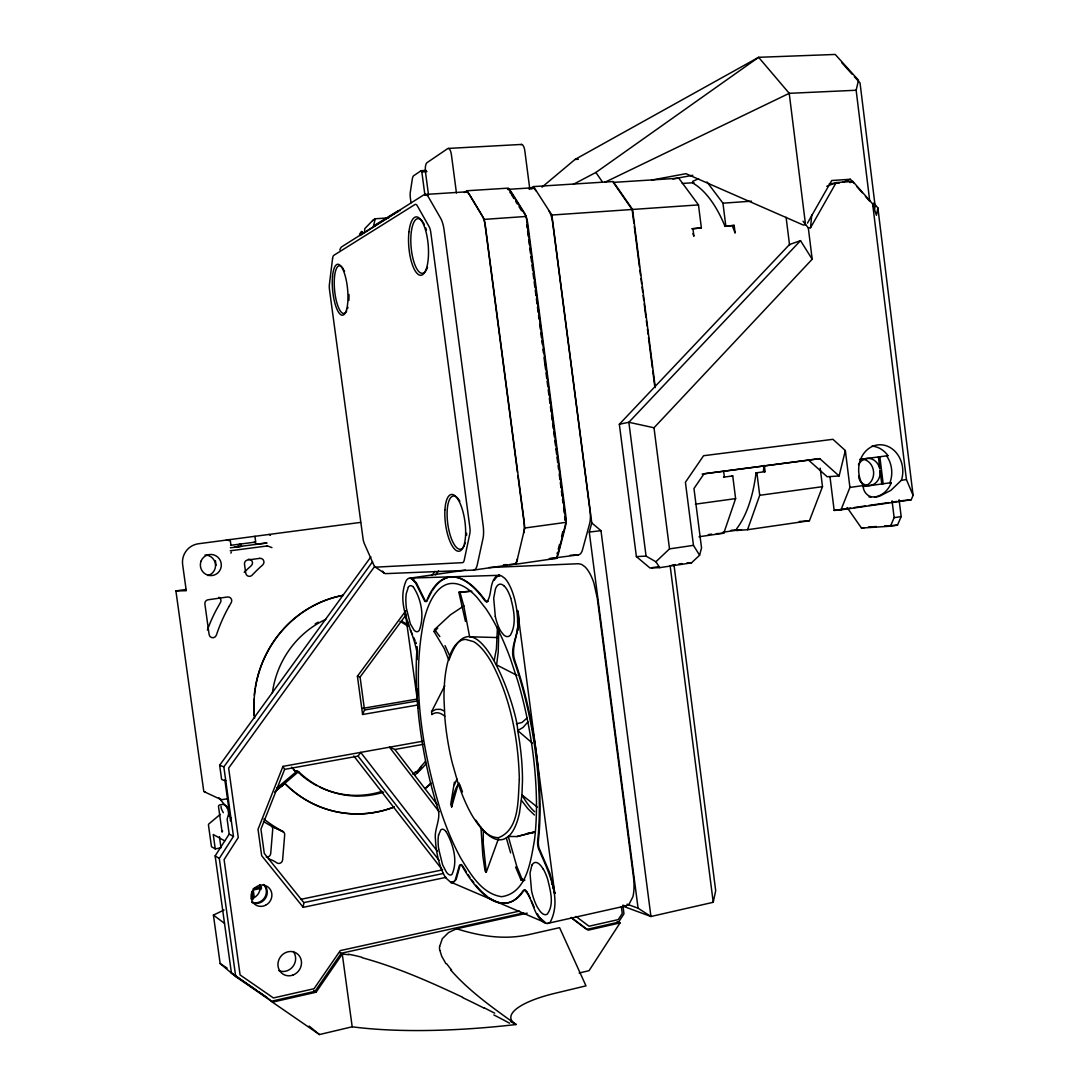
<?xml version="1.0" encoding="UTF-8"?>
<svg xmlns="http://www.w3.org/2000/svg" width="1089" height="1089" viewBox="0 0 1089 1089"><rect width="100%" height="100%" fill="white"/><g stroke="black" fill="none" stroke-linecap="round" stroke-linejoin="round"><path stroke-width="1.5" d="M483.339 830.186L483.244 843.322L486.266 872.275L485.054 870.955L482.849 855.954L480.957 827.354L483.339 830.186A102.802 34.657 79.9 0 0 506.317 837.904L508.277 836.461L516.962 836.543L534.563 832.173M416.801 651.576C412.717 628.476 395.838 605.389 406.034 580.982A31.037 9.76 81.4 0 1 412.772 579.484L416.488 583.132L425.323 600.992A8.004 2.573 81.6 0 0 427.011 601.06L427.419 600.311M535.529 752.662A165.501 55.158 79.9 0 0 513.804 659.866C509.325 646.934 519.33 634.397 517.629 621.206A35.529 12.769 81.2 0 0 513.736 596.01A35.474 12.755 81.2 0 0 504.82 578.341L501.512 575.904L498.354 575.496L495.536 577.088C489.424 583.895 492.037 594.921 486.946 601.863L485.531 600.57M537.68 840.967L537.585 842.6A9.107 3.213 78.4 0 0 538.361 848.304C547.835 870.547 562.7 898.588 550.136 922.315A35.529 12.347 78 0 1 540.743 919.701L540.185 918.013L545.657 922.805L451.009 882.213L453.283 882.308L450.996 882.566L453.283 882.308L455.188 880.28L459.476 865.319L461.015 864.829L462.281 866.368A165.419 55.131 79.9 0 0 494.515 901.311A165.419 55.131 79.9 0 0 523.169 890.611L525.048 889.808L527.267 891.905M538.388 840.817L538.306 842.464A9.093 3.213 78.4 0 0 539.069 848.154L549.891 873.201L554.805 893.579L553.77 891.605M553.634 886.637L552.082 883.056L554.805 893.579L517.561 610.507C522.924 627.318 509.979 643.422 514.539 659.771M803.029 221.244L808.31 227.9L810.556 227.724L811.727 214.982M439.657 946.504L442.284 938.745L448.464 932.62A149.561 35.692 -7.4 0 1 456.645 928.781L527.253 913.154M519.494 812.734L521.958 794.929L522.489 780.187A103.278 34.821 79.9 0 0 517.697 730.556C517.316 707.904 475.226 586.127 448.899 660.302L444.271 648.595L434.116 631.606L434.579 629.51L450.41 614.836L463.968 605.852M446.068 877.353L303.232 907.328L303.817 902.618L264.287 853.422L260.938 829.178L284.61 769.379L282.963 766.37L422.627 741.241M229.602 539.79L229.003 540.811M534.508 840.041C530.67 860.541 527.13 893.062 501.58 896.696C481.91 893.742 470.816 874.467 461.273 859.017A158.572 52.83 79.9 0 1 440.242 809.44C421.865 748.783 411.22 683.361 423.839 620.485A158.681 52.871 79.9 0 1 452.262 583.418A158.558 52.83 79.9 0 1 477.186 597.589L485.939 608.778A159.171 53.034 79.9 0 1 510.7 659.526L517.765 680.993A158.586 52.844 79.9 0 1 534.495 839.891M454.412 782.161L450.737 804.186L451.649 806.908A77.932 25.115 78.7 0 1 459.272 783.086M494.188 660.465L496.407 648.949L497.469 627.182M873.773 203.044L877.884 207.917L876.427 215.282L872.643 203.902L852.85 181.455L836.202 182.571L826.796 186.301M874.59 209.006L875.148 206.216L860.038 82.968L854.348 76.652M221.094 806.268L221.162 807.943A7.569 1.511 80.4 0 1 221.707 809.59L223.327 812.693M622.704 906.075L650.936 916.502L713.227 902.291L715.691 890.679L673.968 564.66M509.448 564.497L516.159 564.184L524.775 528.015L517.915 475.73M865.456 196.388L869.771 201.274L856.145 90.251L858.527 80.246L835.222 54.45L758.611 57.309L575.033 159.443L541.982 187.158M702.146 474.055L808.569 460.13L827.177 476.751L839.102 475.961L845.35 450.547L832.922 439.316L703.576 455.719L685.417 482.264L693.462 545.358L699.587 555.254L691.447 562.877L659.771 567.641L649.97 567.982L636.384 556.588L619.342 424.261L789.498 244.535L800.51 240.655L812.19 259.223L653.999 427.773L669.504 548.883L655.891 561.761L646.063 556.111L636.384 556.588M558.262 549.251L559.515 544.446M561.584 536.414L562.822 531.595M516.159 564.184L556.724 558.289L566.035 522.339L526.191 216.452L508.4 188.125L467.072 190.752L464.173 192.494M699.587 555.254L701.534 547.93L693.965 488.525L704.039 473.769L819.758 458.619L839.102 475.961M591.763 522.924L600.978 530.656L650.936 916.502L638.072 908.199L589.272 532.085L591.763 522.924L551.851 215.037L533.528 186.587L529.05 189.05M231.413 817.812L230.541 820.929L224.974 780.799L221.612 779.397L219.651 765.24L370.886 556.86M229.03 812.517L227.138 819.214L229.194 834.092L215.146 855.913L231.44 973.103L266.887 997.538L258.692 991.752M438.608 834.991L440.773 829.941A23.345 7.16 79 0 1 446.204 831.724M451.649 806.908L457.639 785.999M486.266 872.275L498.571 838.407M699.043 536.754L723.79 533.161L735.606 498.626L732.734 475.934L731.903 476.043M747.544 529.717L759.714 495.304L756.882 472.749L756.025 472.857A118.932 55.811 83.7 0 1 736.572 528.832L736.777 530.479L747.544 529.717L809.426 520.746L822.494 486.674L820.194 468.147M531.922 865.088L530.003 873.147L531.555 890.856A26.612 9.243 78 0 0 537.503 907.409L540.021 911.194A26.749 9.297 78 0 0 547.195 914.175C554.573 904.483 550.299 890.598 547.821 879.762A26.749 9.297 78 0 0 543.329 869.117M282.963 766.37L258.025 829.314L261.659 855.655L303.232 907.328M830.009 477.009L834.16 510.428L840.994 509.856L849.924 487.423L845.35 450.547M454.508 784.733L456.917 778.962M847.106 507.501L861.481 528.07L890.489 526.191L894.137 517.629L892.068 500.817M890.489 526.191L897.486 525.143L901.175 516.594L899.092 499.728M840.994 509.856L911.207 499.783L913.099 495.386L877.884 207.917M419.197 704.76L362.583 714.493L364.529 710.014L360.078 677.045L405.367 615.761M408.293 587.379L406.265 593.614A23.291 7.324 81.4 0 0 406.469 608.656L410.308 623.766L414.011 630.095A23.25 7.31 81.4 0 0 419.265 630.368C424.533 616.592 421.47 599.481 413.507 587.298M444.734 716.222A74.937 23.618 79.6 0 0 431.857 714.643L431.571 711.661L444.748 685.811M494.161 580.274L497.442 576.04L499.837 575.291L410.308 578.096L414.392 580.314M807.453 223.15L831.697 180.515L850.373 179.277L853.599 182.938M810.556 227.724L836.202 182.571M230.868 553.144L231.331 552.191M416.91 772.782L420.844 766.615A92.279 88.046 -75.9 0 0 425.5 761.197M419.183 770.508L421.538 766.792A92.361 88.114 -76 0 1 416.257 772.047L415.562 771.856A92.279 88.046 -75.9 0 1 412.881 774.225M523.85 912.895L341.197 953.27L315.048 991.303L271.474 1001.227L235.714 976.588L219.297 858.418L233.468 836.379L223.844 766.86L372.52 561.774M617.095 921.757L620.049 922.9L589.054 970.667L579.157 973.008M268.017 998.354L272.427 1002.166L316.082 992.215L342.273 954.1A247.802 52.272 -7.7 0 0 348.997 954.672M361.63 233.169L359.969 235.564L396.695 212.341A25.837 8.358 85.3 0 1 398.016 211.865M284.61 769.379L358.077 756.12L360.69 752.376L437.383 851.23M374.739 566.334L228.636 768.085L238.26 837.564L224.089 859.643L240.097 974.954L273.421 997.946L314.054 988.703L340.272 950.602L519.507 911.085M362.583 714.493L357.41 676.215L405.734 610.888M431.911 575.509L434.933 571.426M435.573 574.91L438.595 570.827M237.443 546.814L239.321 544.364L240.683 544.201L241.336 546.379M901.393 480.276L890.802 490.431L879.613 496.176A18.676 10.672 -34.8 0 1 873.827 496.992C867.661 497.278 862.978 491.493 863.169 485.585A25.809 22.039 84.9 0 1 877.53 444.938A25.809 22.039 84.9 0 1 901.406 480.276L906.429 479.582L913.099 495.386M527.92 721.884L523.074 727.452L517.697 730.556L532.426 743.161M800.51 240.655L628.857 422.273L619.342 424.261M434.116 631.606L437.737 628.135M524.952 880.103L522.053 879.204L521.087 880.103L515.573 867.021M372.697 220.441L364.829 228.595A21.848 6.752 85.1 0 0 364.584 230.677M527.09 717.964L522.039 722.47L516.39 723.858M293.499 769.447A93.518 89.244 -75.9 0 0 295.8 771.802L296.78 770.985L298.617 771.611A92.606 88.318 -76 0 0 383.641 792.179M276.62 788.245L296.085 771.91A93.572 89.284 -75.9 0 1 291.566 767.105M274.551 792.071L298.617 771.611M220.277 814.368L209.02 823.788A1.484 1.416 -52.3 0 0 208.475 825.163L211.47 846.697L215.254 848.916L220.985 847.8L219.434 836.597M276.837 789.552L284.678 783.318A110.425 105.334 -76 0 0 394.136 806.935M276.701 789.648L284.869 783.386A110.465 105.374 -76 0 0 394.354 807.017M276.851 789.702L284.869 783.386L275.721 790.573M573.386 184.286L595.887 172.457L758.611 57.309L789.226 93.327L805.329 223.027M488.253 601.332L486.266 601.877L484.823 600.665A165.501 55.158 79.9 0 0 426.765 600.42L426.357 601.155A8.004 2.573 81.6 0 1 424.669 601.101L415.358 582.479L412.772 579.484L416.488 583.132M426.221 170.401L421.144 170.701L413.711 175.697A7.773 2.573 86 0 0 412.309 179.059L410.335 191.977A7.718 2.546 85.8 0 0 410.335 197.735L411.002 202.758M497.442 576.04L495.536 577.088L499.837 575.291L498.354 575.496M431.571 711.661L435.818 709.415L440.528 709.347L444.326 710.967M452.956 882.498L456.128 879.572L460.116 865.183L461.069 864.503L462.294 865.306M547.318 923.458L626.121 905.817L628.925 904.455L632.886 896.819A35.107 13.572 77.5 0 0 633.376 876.427L597.276 598.133L593.873 582.969A34.78 13.926 81.2 0 0 585.065 566.893L581.744 564.456L578.504 563.721L489.002 567.56M604.735 182.339L789.226 93.327L856.145 90.251M231.44 973.103L220.155 963.561L213.403 915.1L224.062 910.009M698.539 178.705L692.631 181.427L692.849 183.102A120.185 55.689 85.9 0 1 725.002 226.321L734.163 225.382L735.129 233.087A118.184 55.226 85.9 0 0 732.666 226.716M701.37 227.846L692.114 228.813L701.37 227.846L698.471 204.895L678.801 178.201L613.257 182.394L632.137 209.551L633.852 223.014M725.002 226.335L734.163 225.382M842.682 182.299L850.373 179.277M849.91 182.612L852.85 181.455M516.962 836.543L534.808 831.724M272.427 1002.166L319.445 1034.55L352.196 1026.791A247.366 61.175 -7.8 0 0 516.091 1024.518A73.167 20.419 -7.3 0 1 554.818 993.345L585.977 985.858L559.583 927.665L528.995 934.58A121.805 111.65 -75 0 1 513.994 936.853C494.556 938.419 475.103 934.621 456.645 928.781M465.479 621.479L458.864 592.307L471.823 591.245M620.049 922.9L588.183 930.169L571.194 917.414M230.228 550.789L267.418 545.929L266.655 545.997M300.578 899.391L442.651 869.825M303.817 902.618L443.427 873.446M253.22 888.583L261.537 886.895M261.551 888.297L253.247 889.999L254.295 897.567M651.535 180.093L685.975 173.682L803.383 225.083L805.533 224.702M672.852 178.991L692.795 175.288M227.928 798.741L221.407 799.734L204.446 791.839M439.058 811.713L389.454 747.204L394.858 749.477L423.09 744.372M364.529 710.014L418.094 700.84M362.474 708.394L417.4 699.015M526.913 833.521L535.148 832.227M651.576 567.737L658.015 566.77M894.137 517.629L901.175 516.594M861.481 528.07L864.23 527.661M671.967 565.096L675.316 564.592M678.665 564.102L682.013 563.598M669.504 548.883L693.462 545.358M723.042 532.208L739.554 529.812M708.34 534.604L711.607 534.127M736.777 530.479L741.595 529.785M410.308 578.096L465.507 570.105M549.264 558.603L578.273 554.873A17.478 7.01 82 0 0 582.601 549.496L589.544 523.891A17.723 7.201 82.4 0 0 590.061 511.163L552.627 222.564A18.145 7.174 86.3 0 0 548.951 210.898M898.983 500.994L911.207 499.783M834.16 510.428L850.7 508.059M854.007 507.583L865.592 505.922M868.899 505.446L888.747 502.601M892.054 502.124L897.009 501.416M205.317 791.962A1.484 1.416 -52.5 0 1 203.697 790.791L175.901 590.905L185.933 589.489M862.951 486.579L891.319 482.645A25.592 21.903 84.9 0 1 874.508 497.02M695.381 504.153L735.606 498.626M759.714 495.304L822.494 486.674M524.775 528.015L566.035 522.339M849.924 487.423L863.169 485.585M808.569 460.13L819.758 458.619M732.734 475.934L723.559 477.145L724.376 477.05L723.6 470.884M756.025 472.857L765.118 471.66L764.342 465.561M859.602 459.435L887.998 455.678A25.592 21.903 84.9 0 0 871.921 446.122M230.65 545.33L255.724 542.05L254.935 536.305M239.104 546.528L234.394 547.154L267.023 542.975L255.207 544.323M241.499 546.406L230.351 547.794M226.267 540.076L360.595 522.393M887.998 455.678L886.582 455.869A25.551 21.875 84.9 0 1 889.89 482.795L891.319 482.645M764.26 471.768L765.118 471.66M589.272 532.085L600.978 530.656M253.751 542.445L255.275 542.336L255.711 543.71M458.864 592.307L470.666 591.177M799.272 521.508L809.426 520.746M731.127 530.302L738.111 529.798M467.072 190.752L484.306 219.379L526.191 216.452M551.851 215.037L698.471 204.895M706.979 181.958L722.946 203.18L751.451 201.179M375.092 218.794L388.65 217.868M716.249 533.692L723.79 533.161M829.342 183.701L839.469 183.02M682.218 183.456L693.979 182.693M868.355 527.049L876.441 526.518M884.54 526.001L897.486 525.143M533.528 186.587L613.148 181.523L632.518 209.374L655.292 387.548M425.037 194.468L465.847 191.855M507.542 189.391L531.936 187.825M575.033 159.443L578.368 159.239M421.144 170.701L421.838 171.899L426.929 171.599M448.409 148.417L521.645 144.429M570.132 555.308L578.273 554.873M550.04 558.63L556.724 558.289M503.445 564.769L506.807 564.619M686.887 563.054L691.447 562.877M175.901 590.905L186.26 590.728L182.653 564.742A18.676 18.499 73.4 0 1 198.497 543.751L230.16 539.572L230.963 545.344M497.796 637.569L469.618 636.766L463.873 606.342L459.953 592.089M622.962 905.476L626.121 905.817M268.956 534.468L270.467 535.339M653.999 427.773L628.857 422.273L646.063 556.111M521.087 880.103L523.918 880.742M362.201 957.735C396.954 967.236 430.005 981.91 462.526 997.211M267.377 545.902L271.951 547.617M357.41 676.215L360.078 677.045M627.046 904.183L638.072 908.199M225.859 780.677L224.552 780.146M219.651 765.24L223.844 766.86M225.287 805.316L227.057 806.84A7.555 1.538 80.4 0 1 228.554 813.115L228.989 816.233M221.407 799.734L220.604 799.19M483.965 1007.706L494.692 1013.165M516.976 675.343L496.598 664.889L498.231 652.107L498.803 629.401M229.194 834.092L233.468 836.379M510.768 1021.645L516.091 1024.518C493.045 1007.978 469.441 991.439 450.655 969.945M224.715 840.871L213.253 834.501L215.254 848.916M450.996 882.566L445.809 877.897A30.955 9.488 79 0 1 435.477 839.565C433.885 829.042 441.453 818.914 437.819 808.569A165.419 55.131 79.9 0 1 416.801 651.603M537.353 807.14L521.958 794.929A85.732 31.077 79.7 0 0 534.685 811.754M215.146 855.913L219.297 858.418M339.768 952.494L342.273 954.1L352.196 1026.791M220.155 963.561L227.125 968.107M375.106 566.92L384.635 573.372M415.562 771.856L416.57 772.537M416.257 772.047L417.604 772.972M255.956 989.874L231.413 972.953L235.714 976.588M213.403 915.1L224.525 923.39M313.686 990.418L316.082 992.215M575.972 916.421L589.026 926.235L618.266 919.592L622.241 913.48L621.356 906.742M572.365 918.653L586.712 929.421L618.538 922.179L623.956 913.848L622.908 905.218M309.099 1026.056L319.445 1034.55M534.454 815.021L527.893 808.719L521.454 800.347M841.811 62.767L852.061 74.134M856.839 186.614L862.229 192.726M358.077 756.12L439.071 860.378M353.789 755.97L442.352 869.893M394.858 749.477L437.206 804.567M434.579 629.51L439.847 636.575M595.887 172.457L602.285 181.74M655.891 561.761L659.771 567.641M445.932 963.711L441.644 956.088L439.902 950.411M446.231 831.873C453.147 844.193 458.21 861.154 451.935 874.481A23.345 7.16 79 0 1 446.436 872.194L442.597 864.829L438.704 849.175M511.394 194.536L513.94 198.579M515.628 201.274L517.316 203.983M519.017 206.679L521.549 210.722M537.462 913.875L540.743 919.701C532.684 911.479 532.535 897.581 524.354 889.972L523.863 890.462A165.392 55.185 79.9 0 1 488.444 897.309M517.329 628.979L517.915 630.204L517.629 621.206L518.337 624.092M445.02 645.627L449.988 656.463M527.974 893.293L530.057 897.949M531.446 901.039L534.209 907.232M410.376 629.946L412.418 634.519M413.779 637.555L415.14 640.604M522.053 879.204L516.69 866.054L508.277 836.461M415.821 642.129L416.338 643.476M459.803 784.57L462.485 791.948M407.381 621.37L408.566 625.317M506.317 837.904L510.618 852.864M510.755 598.215C513.845 609.976 516.799 623.943 510.414 635.091A26.544 9.542 81.2 0 1 503.554 634.737L501.117 631.702A26.544 9.542 81.2 0 1 495.291 616.374M495.304 616.428L493.698 598.188L495.468 588.863A26.558 9.542 81.2 0 1 503.921 585.8M405.203 611.46L405.68 614.4M417.114 646.648L417.427 651.467A165.392 55.185 79.9 0 0 417.073 659.635M405.176 611.841L418.53 708.354A165.392 55.185 79.9 0 1 418.149 703.44M215.404 560.59L216.058 565.368M260.162 884.731L260.843 889.686M251.967 891.945L253.016 899.5M484.306 219.379L517.479 472.354M456.454 193.039L451.418 154.788A8.168 2.831 86.5 0 0 447.688 148.608L426.97 162.697A7.909 2.668 86.2 0 0 425.486 172.076L428.535 195.081M421.838 171.899L424.928 195.271M529.839 189.418L524.803 150.69A8.045 3.076 87.1 0 0 520.855 144.633M526.708 224.565L527.144 227.941M527.593 231.317L528.247 236.381M528.682 239.743L529.349 244.807M529.785 248.183L530.438 253.247M530.888 256.609L531.541 261.673M531.976 265.049L532.644 270.099M533.079 273.475L533.733 278.539M534.182 281.915L534.835 286.965M535.271 290.341L535.938 295.405M536.373 298.767L537.027 303.831M537.476 307.207L538.129 312.257M538.565 315.633L539.014 319.009M539.668 324.073L540.335 329.123M540.77 332.499L541.424 337.563M541.859 340.925L542.308 344.301M542.962 349.365L543.397 352.741M544.064 357.791L545.603 369.593M546.038 372.969L546.692 378.033M547.141 381.409L547.794 386.459M548.23 389.835L548.897 394.899M549.332 398.275L549.986 403.325M550.435 406.701L551.088 411.765M551.524 415.127L552.191 420.191M552.627 423.567L553.28 428.617M553.729 431.993L554.383 437.057M554.818 440.432L555.485 445.483M555.921 448.859L556.574 453.922M557.024 457.285L557.677 462.349M558.113 465.724L558.562 469.1M559.215 474.151L559.869 479.214M560.318 482.59L560.971 487.641M561.407 491.016L562.074 496.08M562.509 499.456L562.945 502.819M563.612 507.882L564.265 512.946M634.288 226.389L639.447 266.805M639.883 270.167L640.536 275.218M640.958 278.593L641.612 283.644M642.034 287.006L642.687 292.056M643.109 295.432L643.762 300.482M644.198 303.845L645.913 317.321M646.349 320.683L646.989 325.747M647.424 329.109L648.064 334.16M648.5 337.522L652.379 367.837M652.801 371.213L654.748 386.364M670.103 565.504L713.227 902.291M722.946 203.18L725.819 226.008M692.917 228.486L693.897 236.259A119.232 53.375 85.7 0 0 692.944 233.659M786.095 217.269L789.593 245.297M872.643 203.902L906.429 479.582M858.663 475.77L859.058 478.956M808.31 227.9L812.19 259.223M405.04 611.542L405.707 617.586M462.539 997.565A273.407 63.747 27.3 0 1 483.884 1008.019M451.608 970.04A70.771 28.191 31.6 0 1 446.83 963.888M493.848 1014.921A295.527 81.566 27.4 0 1 509.557 1023.197M348.63 954.236A162.629 57.54 31.6 0 1 361.875 957.258M439.725 950.37A61.76 28.845 23.5 0 1 439.548 946.464M431.067 783.29A110.465 105.374 -76 0 1 425.309 788.545M254.581 718.304A110.465 105.374 -76 0 1 343.307 595.329M263.415 884.472A10.767 10.087 -55.4 0 1 251.668 902.114M263.851 819.037A140.304 134.083 -74.9 0 0 282.854 831.452L283.426 831.833A3.798 3.594 -59.5 0 1 284.678 834.923L282.623 859.847A3.812 3.58 -58.3 0 1 276.81 862.856A30.71 28.804 -55.7 0 0 268.384 858.826M248.428 559.283A3.648 3.594 81.6 0 1 251.287 565.667A163.786 156.625 -77.2 0 0 244.195 572.324M218.821 597.289A3.675 3.635 -84 0 1 220.427 602.544L216.235 610.017A153.454 147.042 -77.6 0 0 210.64 621.778A158.586 151.807 -77.7 0 0 207.386 630.014M263.47 821.501A136.983 131.252 -74.2 0 0 270.93 825.816L283.426 831.833L271.488 826.197A3.703 3.512 -58.6 0 1 272.726 829.219L270.712 853.545A3.716 3.512 -57.5 0 1 266.247 857.002M399.976 621.383A92.279 88.046 -75.9 0 1 407.858 626.202M381.98 791.363A92.279 88.046 -75.9 0 1 320.071 787.265M316.899 785.686A92.279 88.046 -75.9 0 1 308.772 780.799M307.792 780.132A92.279 88.046 -75.9 0 1 305.859 778.744M304.906 778.022A92.279 88.046 -75.9 0 1 303.028 776.552M302.116 775.804A92.279 88.046 -75.9 0 1 300.292 774.238M299.393 773.449A92.279 88.046 -75.9 0 1 296.78 770.985M315.157 623.915A92.279 88.046 -75.9 0 1 318.26 622.132M401.569 621.166A92.606 88.318 -76 0 1 407.585 624.678M426.371 763.43A92.606 88.318 -76 0 1 414.582 775.245M272.4 692.713A92.606 88.318 -76 0 1 325.815 619.355M430.836 783.222A110.425 105.334 -76 0 1 425.078 788.477M254.145 715.555A110.425 105.334 -76 0 1 253.968 699.206M254.295 695.122A110.425 105.334 -76 0 1 255.153 688.343M255.37 686.996A110.425 105.334 -76 0 1 310.229 607.431M311.372 606.791A110.425 105.334 -76 0 1 343.103 595.329M222.66 831.111A1.525 1.457 -53.7 0 0 222.102 832.132L218.521 806.663A1.525 1.457 -54 0 1 219.774 804.907L222.714 804.363A1.525 1.457 -54.3 0 1 224.252 805.125M218.93 797.733A154.57 148.09 -74.9 0 0 226.716 807.031A1.47 1.402 -54.6 0 1 227.07 808.106M259.577 884.649A10.618 9.964 -54.9 0 1 251.328 898.629M205.004 555.009A10.454 10.345 76.3 0 1 207.849 575.564M293.186 951.432A12.292 11.353 -56 0 1 293.036 966.365A12.292 11.353 -56 0 1 278.852 970.626M264.409 885.112A10.781 10.1 -55.4 0 1 252.131 902.495M372.574 220.618A15.505 1.729 -50.1 0 1 375.229 218.821L373.513 225.954L397.621 211.13A26.994 8.739 85.3 0 1 399.922 210.694M359.506 234.271A197.667 25.292 -49.5 0 1 361.507 231.385M361.425 233.345A165.433 19.357 -50 0 1 362.637 231.603M345.689 312.434A23.958 7.038 84.5 0 1 334.35 286.992A23.958 7.038 84.5 0 1 343.307 268.942M343.933 270.086A23.958 7.038 84.5 0 1 344.546 271.379M348.956 294.438A23.958 7.038 84.5 0 1 348.861 300.469M347.935 307.207A23.958 7.038 84.5 0 1 347.568 308.568M346.71 310.841A23.958 7.038 84.5 0 1 346.22 311.726M339.85 249.994A15.954 4.71 84.8 0 1 341.687 246.835L423.852 194.836A18.39 6.194 85.7 0 1 428.712 197.517L440.609 218.208A18.581 6.357 85.6 0 1 444.121 230.174L483.162 525.701A18.145 6.384 82.2 0 1 482.958 538.701L477.295 564.701A17.9 6.221 81.9 0 1 473.538 570.105M382.62 571.14A15.6 4.724 82 0 0 385.601 573.631L473.538 570.105L513.532 564.306A17.737 6.534 82 0 0 517.506 558.916M464.595 192.236A18.227 6.493 86 0 1 469.672 194.877L481.978 215.35A18.418 6.67 85.8 0 1 485.558 227.206L523.986 520.147A17.996 6.711 82.3 0 1 523.659 533.052M464.336 545.535A26.844 9.188 82.3 0 1 451.581 539.123A26.844 9.188 82.3 0 1 448.028 504.098A26.844 9.188 82.3 0 1 459.844 501.226M466.637 533.256A26.844 9.188 82.3 0 1 466.528 535.393M465.343 542.771A26.844 9.188 82.3 0 1 464.867 544.241M427.46 267.35A27.443 9.148 85.3 0 1 415.277 265.716A27.443 9.148 85.3 0 1 411.615 229.806A27.443 9.148 85.3 0 1 422.831 221.925M423.621 223.191A27.443 9.148 85.3 0 1 424.383 224.633M425.813 228.023A27.443 9.148 85.3 0 1 426.466 229.956M519.48 812.898A103.278 34.821 79.9 0 1 508.264 836.665M481.011 827.409A102.802 34.657 79.9 0 1 475.934 820.194M487.082 896.301A165.392 55.185 79.9 0 1 475.866 885.207M473.838 882.675A165.392 55.185 79.9 0 1 471.823 879.994M469.931 877.339A165.392 55.185 79.9 0 1 468.161 874.726M466.405 871.99A165.392 55.185 79.9 0 1 462.934 866.231M417.577 695.177A165.392 55.185 79.9 0 1 417.237 688.656M428.1 598.936A165.392 55.185 79.9 0 1 431.652 591.899M432.415 590.633A165.392 55.185 79.9 0 1 447.647 577.633M452.085 576.952A165.392 55.185 79.9 0 1 485.544 600.733M514.525 659.866A165.392 55.185 79.9 0 1 538.374 840.871M535.502 752.703A165.419 55.131 79.9 0 1 537.653 841.021M531.936 865.211A26.612 9.243 78 0 1 543.288 869.294M408.266 587.216A23.25 7.31 81.4 0 1 413.48 587.134M438.663 849.039A23.345 7.16 79 0 1 438.568 834.882M503.908 585.719A26.544 9.542 81.2 0 1 510.768 598.174M530.588 188.206A17.968 6.983 86.5 0 1 535.992 190.793M531.514 189.037A17.056 6.643 86.5 0 1 532.235 188.751M564.687 516.526A16.92 6.657 82.3 0 1 564.837 520.256M509.856 192.208A17.165 6.452 86.3 0 1 510.55 193.189M557.432 552.463A16.703 6.493 82 0 1 557.051 553.743M508.209 189.459A18.064 6.806 86.3 0 1 511.517 192.372L524.231 212.6A18.241 6.983 86.1 0 1 527.879 224.348L565.654 514.484A17.819 7.024 82.3 0 1 565.218 527.267L558.562 552.953A17.574 6.833 82 0 1 555.662 557.936M555.022 558.221A17.574 6.833 82 0 1 554.369 558.344M870.832 497.169A25.592 21.903 84.9 0 1 868.995 496.979M859.643 480.508A13.613 11.652 84.9 0 0 873.337 484.51A13.613 11.652 84.9 0 0 880.089 470.407L881.75 483.87L883.165 483.734L879.844 456.754L878.428 456.931L879.83 468.91A13.613 11.652 84.9 0 0 870.138 458.564A13.613 11.652 84.9 0 0 858.472 464.758M862.434 459.245A13.531 11.598 84.8 0 1 873.609 471.945A13.531 11.598 84.8 0 1 864.394 486.034M764.029 465.466A116.945 55.348 83.8 0 1 763.403 471.156M519.344 779.533C517.765 798.904 520.12 829.151 498.503 837.713C486.592 837.495 479.106 826.265 473.225 817.308A100.855 33.895 79.9 0 1 457.829 782.419L452.221 762.763A100.311 33.705 79.9 0 1 444.897 718.223L443.972 698.321A100.841 33.895 79.9 0 1 447.674 662.439L448.722 658.709A100.392 33.745 79.9 0 1 465.67 639.406L473.606 641.639A100.392 33.745 79.9 0 1 491.724 662.752C510.7 698.471 518.418 739.377 519.344 779.533M332.553 258.61L329.423 284.256A7.882 2.273 84.5 0 0 329.545 290.082L363.005 538.402A7.732 2.287 82.2 0 0 364.393 543.738L373.799 564.973A7.814 2.328 81.9 0 0 375.746 567.151L462.444 562.659A8.971 3.063 81.9 0 0 464.282 559.937L469.767 533.896A9.093 3.158 82.2 0 0 469.849 527.403L430.822 232.624A9.311 3.144 85.5 0 0 429.093 226.648L417.346 205.889A9.216 3.049 85.7 0 0 414.95 204.514L333.792 255.343A7.991 2.328 84.7 0 0 332.553 258.61M229.003 606.464L226.907 610.33A157.17 150.2 -78.2 0 0 221.19 622.391A162.424 155.046 -78.2 0 0 216.371 635.146A3.784 3.73 -69.8 0 1 209.115 634.519L204.895 604.055A3.784 3.743 -81.2 0 1 208.094 599.78L227.519 596.99A3.771 3.716 -85 0 1 231.208 602.68L229.003 606.464M259.835 558.344L247.652 560.005A3.757 3.689 81.8 0 0 244.508 564.225L245.733 573.154A3.757 3.689 84.6 0 0 252.035 575.251A167.747 159.974 -77.7 0 1 262.748 564.878A3.743 3.662 82.2 0 0 259.835 558.344M201.111 561.026A10.591 10.482 77.4 0 0 212.301 575.509A10.591 10.482 77.4 0 0 219.08 558.534A10.591 10.482 77.4 0 0 201.111 561.026M293.05 975.023A12.428 11.475 -56.4 0 0 297.828 954.25A12.428 11.475 -56.4 0 0 278.267 961.696A12.428 11.475 -56.4 0 0 293.05 975.023M265.539 905.286A10.89 10.196 -55.7 0 0 267.785 886.841A10.89 10.196 -55.7 0 0 251.151 895.049A10.89 10.196 -55.7 0 0 265.539 905.286M332.485 276.851A25.564 7.487 84.5 0 0 342.3 315.211A25.564 7.487 84.5 0 0 345.553 277.191A25.564 7.487 84.5 0 0 332.485 276.851M444.925 509.775A28.641 9.774 82.3 0 0 459.068 551.238A28.641 9.774 82.3 0 0 461.709 507.542A28.641 9.774 82.3 0 0 444.925 509.775M408.96 231.78A29.28 9.733 85.3 0 0 420.762 275.272A29.28 9.733 85.3 0 0 425.826 231.167A29.28 9.733 85.3 0 0 408.96 231.78"/></g></svg>
